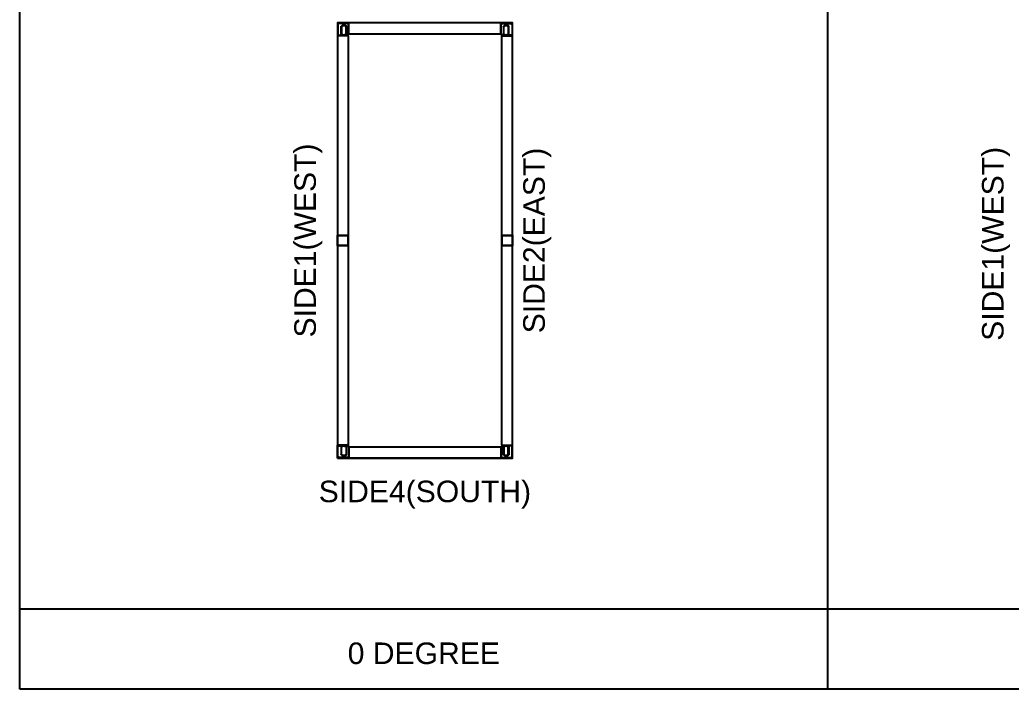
# Model space of a CAD drawing. Header units: millimetres. Extents: x 4133871 to 4440428, y -545651 to -495191.
# Drawn here: x 4408115 to 4419157, y -508120 to -500664 of the extents above; entities that cross this region are included whole.
import ezdxf
from ezdxf.enums import TextEntityAlignment as Align

# ---------------------------------------------------------------- set-up
doc = ezdxf.new("R2010")
doc.units = ezdxf.units.MM
doc.header["$LTSCALE"] = 60
doc.layers.add('C_TEXT_CONTAINER NO', color=7, linetype='Continuous')
doc.styles.add('Arial', font='arial.ttf')

msp = doc.modelspace()

# ---------------------------------------------------------------- linework, layer by layer
for p, q in [((4408114.5, -508120.2), (4408114.5, -497447.2)), ((4417114.5, -508120.2), (4417114.5, -498336.6)), ((4426114.5, -507230.7), (4408114.5, -507230.7)), ((4426114.5, -508120.2), (4408114.5, -508120.2))]:
    msp.add_line(p, q)
at = {"color": 3}
for p, q in [((4411651.3, -500698.9), (4411651.3, -500841.3)), ((4411780.9, -500818.9), (4411771.3, -500818.9)), ((4411771.3, -500841.3), (4411771.3, -500818.9)), ((4411771.3, -500841.3), (4411771.3, -505402.9)), ((4411780.9, -500818.9), (4413472.1, -500818.9)), ((4413472.1, -500818.9), (4413481.7, -500818.9)), ((4413481.7, -500841.3), (4413481.7, -500818.9)), ((4413481.7, -505402.9), (4413481.7, -500841.3)), ((4411651.3, -503016.9), (4411651.3, -503136.9)), ((4411651.3, -505545.3), (4411651.3, -505402.9)), ((4411651.3, -505545.3), (4411651.3, -505402.9)), ((4411771.3, -505402.9), (4411771.3, -505425.3)), ((4413481.7, -505402.9), (4413481.7, -505425.3)), ((4411651.3, -505545.3), (4411651.3, -505415.7)), ((4411780.9, -505425.3), (4411771.3, -505425.3)), ((4413472.1, -505425.3), (4411780.9, -505425.3)), ((4413472.1, -505425.3), (4413481.7, -505425.3)), ((4411651.3, -505545.3), (4411780.9, -505545.3)), ((4413601.7, -505545.3), (4411651.3, -505545.3)), ((4413601.7, -505545.3), (4413472.1, -505545.3))]:
    msp.add_line(p, q, dxfattribs=at)
at = {"color": 3, "linetype": 'Continuous'}
for p, q in [((4411656.1, -500715.3), (4411651.3, -500715.3)), ((4411656.1, -500703.7), (4411656.1, -500703.7)), ((4411656.1, -500703.7), (4411656.1, -500703.7)), ((4411656.1, -500715.3), (4411656.1, -500836.5)), ((4411667.7, -500703.7), (4411667.7, -500698.9)), ((4411776.1, -500703.7), (4411667.7, -500703.7)), ((4411692.3, -500825.3), (4411692.3, -500734.8)), ((4411697.1, -500737.5), (4411697.1, -500822.7)), ((4411747.9, -500822.7), (4411747.9, -500737.5)), ((4411752.7, -500734.8), (4411752.7, -500825.3)), ((4411776.1, -500698.9), (4411776.1, -500703.7)), ((4411780.9, -500703.7), (4411776.1, -500703.7)), ((4411776.1, -500818.9), (4411776.1, -500703.7)), ((4411780.9, -500818.9), (4411780.9, -500698.9)), ((4413472.1, -500818.9), (4413472.1, -500698.9)), ((4413472.1, -500703.7), (4413476.9, -500703.7)), ((4413476.9, -500698.9), (4413476.9, -500703.7)), ((4413476.9, -500818.9), (4413476.9, -500703.7)), ((4413476.9, -500703.7), (4413585.3, -500703.7)), ((4413500.3, -500734.8), (4413500.3, -500825.3)), ((4413505.1, -500822.7), (4413505.1, -500737.5)), ((4413555.9, -500737.5), (4413555.9, -500822.7)), ((4413560.7, -500825.3), (4413560.7, -500734.8)), ((4413585.3, -500703.7), (4413585.3, -500698.9)), ((4413596.9, -500703.7), (4413596.9, -500703.7)), ((4413596.9, -500703.7), (4413596.9, -500703.7)), ((4413596.9, -500715.3), (4413601.7, -500715.3)), ((4413596.9, -500715.3), (4413596.9, -500836.5)), ((4411656.1, -500836.5), (4411651.3, -500836.5)), ((4411771.3, -500841.3), (4411651.3, -500841.3)), ((4411656.1, -500841.3), (4411656.1, -500836.5)), ((4411656.1, -500836.5), (4411771.3, -500836.5)), ((4413596.9, -500836.5), (4413481.7, -500836.5)), ((4413481.7, -500841.3), (4413601.7, -500841.3)), ((4413596.9, -500841.3), (4413596.9, -500836.5)), ((4413596.9, -500836.5), (4413601.7, -500836.5)), ((4411771.3, -505402.9), (4411651.3, -505402.9)), ((4411656.1, -505407.7), (4411651.3, -505407.7)), ((4411656.1, -505402.9), (4411656.1, -505407.7)), ((4411656.1, -505407.7), (4411771.3, -505407.7)), ((4411656.1, -505528.9), (4411656.1, -505407.7)), ((4413481.7, -505402.9), (4413601.7, -505402.9)), ((4413596.9, -505407.7), (4413481.7, -505407.7)), ((4413596.9, -505402.9), (4413596.9, -505407.7)), ((4413596.9, -505407.7), (4413601.7, -505407.7)), ((4413596.9, -505528.9), (4413596.9, -505407.7)), ((4411692.3, -505418.8), (4411692.3, -505509.3)), ((4411697.1, -505506.7), (4411697.1, -505421.5)), ((4411747.9, -505421.5), (4411747.9, -505506.7)), ((4411752.7, -505509.3), (4411752.7, -505418.8)), ((4411776.1, -505425.3), (4411776.1, -505540.5)), ((4411780.9, -505425.3), (4411780.9, -505545.3)), ((4413472.1, -505425.3), (4413472.1, -505545.3)), ((4413476.9, -505425.3), (4413476.9, -505540.5)), ((4413500.3, -505509.3), (4413500.3, -505418.8)), ((4413505.1, -505421.5), (4413505.1, -505506.7)), ((4413555.9, -505506.7), (4413555.9, -505421.5)), ((4413560.7, -505418.8), (4413560.7, -505509.3)), ((4411656.1, -505528.9), (4411651.3, -505528.9)), ((4411656.1, -505540.5), (4411656.1, -505540.5)), ((4411656.1, -505540.5), (4411656.1, -505540.5)), ((4411667.7, -505540.5), (4411667.7, -505545.3)), ((4411776.1, -505540.5), (4411667.7, -505540.5)), ((4411776.1, -505545.3), (4411776.1, -505540.5)), ((4411780.9, -505540.5), (4411776.1, -505540.5)), ((4413472.1, -505540.5), (4413476.9, -505540.5)), ((4413476.9, -505545.3), (4413476.9, -505540.5)), ((4413476.9, -505540.5), (4413585.3, -505540.5)), ((4413585.3, -505540.5), (4413585.3, -505545.3)), ((4413596.9, -505528.9), (4413601.7, -505528.9)), ((4413596.9, -505540.5), (4413596.9, -505540.5)), ((4413596.9, -505540.5), (4413596.9, -505540.5))]:
    msp.add_line(p, q, dxfattribs=at)
at = {"color": 3}
for points in [[(4411651.3, -505545.3), (4413601.7, -505545.3), (4413601.7, -500698.9), (4411651.3, -500698.9)], [(4411651.3, -503182.1), (4411651.3, -503062.1), (4411771.3, -503062.1), (4411771.3, -503182.1)], [(4411656.1, -503177.3), (4411656.1, -503066.9), (4411766.5, -503066.9), (4411766.5, -503177.3)], [(4413481.7, -503182.1), (4413481.7, -503062.1), (4413601.7, -503062.1), (4413601.7, -503182.1)], [(4413486.5, -503177.3), (4413486.5, -503066.9), (4413596.9, -503066.9), (4413596.9, -503177.3)]]:
    msp.add_lwpolyline(points, close=True, dxfattribs=at)
at = {"color": 3, "linetype": 'Continuous'}
for centre, radius, start, end in [((4411667.7, -500715.3), 16.4, 90, 180), ((4411667.7, -500715.3), 11.6, 90, 180), ((4411722.5, -500780.1), 54.4, 56.27916, 123.72084), ((4411722.5, -500780.1), 49.6, 59.1964, 120.8036), ((4411776.1, -500703.7), 4.8, 0, 90), ((4413476.9, -500703.7), 4.8, 90, 180), ((4413530.5, -500780.1), 54.4, 56.27916, 123.72084), ((4413530.5, -500780.1), 49.6, 59.1964, 120.8036), ((4413585.3, -500715.3), 16.4, 0, 90), ((4413585.3, -500715.3), 11.6, 0, 90), ((4411656.1, -500836.5), 4.8, 180, 270), ((4411722.5, -500780.1), 54.4, 236.27916, 303.72084), ((4411722.5, -500780.1), 49.6, 239.1964, 300.8036), ((4413530.5, -500780.1), 54.4, 236.27916, 303.72084), ((4413530.5, -500780.1), 49.6, 239.1964, 300.8036), ((4413596.9, -500836.5), 4.8, 270, 0), ((4411656.1, -505407.7), 4.8, 90, 180), ((4411722.5, -505464.1), 54.4, 56.27916, 123.72084), ((4411722.5, -505464.1), 49.6, 59.1964, 120.8036), ((4413530.5, -505464.1), 54.4, 56.27916, 123.72084), ((4413530.5, -505464.1), 49.6, 59.1964, 120.8036), ((4413596.9, -505407.7), 4.8, 0, 90), ((4411722.5, -505464.1), 54.4, 236.27916, 303.72084), ((4411722.5, -505464.1), 49.6, 239.1964, 300.8036), ((4413530.5, -505464.1), 54.4, 236.27916, 303.72084), ((4413530.5, -505464.1), 49.6, 239.1964, 300.8036), ((4411667.7, -505528.9), 16.4, 180, 270), ((4411667.7, -505528.9), 11.6, 180, 270), ((4411776.1, -505540.5), 4.8, 270, 0), ((4413476.9, -505540.5), 4.8, 180, 270), ((4413585.3, -505528.9), 16.4, 270, 0), ((4413585.3, -505528.9), 11.6, 270, 0)]:
    msp.add_arc(centre, radius, start, end, dxfattribs=at)
for points, knots in [([(4411692.3, -500734.8), (4411692.3, -500734.8), (4411692.3, -500734.9), (4411692.3, -500734.9), (4411692.4, -500734.9), (4411692.5, -500734.9), (4411692.6, -500735), (4411692.6, -500735), (4411692.9, -500735.1), (4411693, -500735.2), (4411693.3, -500735.4), (4411693.4, -500735.5), (4411693.7, -500735.6), (4411693.7, -500735.6), (4411693.8, -500735.7), (4411693.9, -500735.7), (4411693.9, -500735.7), (4411694, -500735.8), (4411694.2, -500735.8), (4411694.3, -500735.9), (4411694.6, -500736.1), (4411694.7, -500736.1), (4411695, -500736.3), (4411695.1, -500736.4), (4411695.2, -500736.4), (4411695.3, -500736.5), (4411695.3, -500736.5), (4411695.4, -500736.5), (4411695.4, -500736.6), (4411695.5, -500736.6), (4411695.7, -500736.7), (4411695.8, -500736.7), (4411696, -500736.9), (4411696.1, -500736.9), (4411696.2, -500737), (4411696.2, -500737), (4411696.3, -500737), (4411696.3, -500737), (4411696.4, -500737.1), (4411696.4, -500737.1), (4411696.5, -500737.2), (4411696.6, -500737.2), (4411696.7, -500737.3), (4411696.8, -500737.3), (4411696.9, -500737.3), (4411696.9, -500737.4), (4411696.9, -500737.4), (4411696.9, -500737.4), (4411696.9, -500737.4), (4411697, -500737.4), (4411697, -500737.4), (4411697, -500737.4), (4411697.1, -500737.5), (4411697.1, -500737.5)], [0, 0, 0, 0, 0.0078196, 0.0078196, 0.0156393, 0.0312785, 0.0312785, 0.062557, 0.062557, 0.125114, 0.125114, 0.1876711, 0.1876711, 0.2189496, 0.2189496, 0.2345888, 0.2345888, 0.2502281, 0.2502281, 0.3127851, 0.3127851, 0.3753421, 0.3753421, 0.4378991, 0.4378991, 0.4535384, 0.4535384, 0.4691776, 0.4691776, 0.5004562, 0.5004562, 0.5630132, 0.5630132, 0.6255702, 0.6255702, 0.6412095, 0.6412095, 0.6568487, 0.6568487, 0.6881272, 0.6881272, 0.7506842, 0.7506842, 0.8132413, 0.8132413, 0.8288805, 0.8288805, 0.8445198, 0.8445198, 0.8757983, 0.8757983, 0.9383553, 1, 1, 1, 1]), ([(4411747.9, -500737.5), (4411747.9, -500737.5), (4411747.9, -500737.4), (4411747.9, -500737.4), (4411748, -500737.4), (4411748, -500737.4), (4411748, -500737.4), (4411748.1, -500737.4), (4411748.1, -500737.4), (4411748.1, -500737.3), (4411748.2, -500737.3), (4411748.2, -500737.3), (4411748.4, -500737.2), (4411748.4, -500737.2), (4411748.5, -500737.1), (4411748.6, -500737.1), (4411748.7, -500737), (4411748.7, -500737), (4411748.7, -500737), (4411748.7, -500737), (4411748.9, -500736.9), (4411749, -500736.9), (4411749.2, -500736.7), (4411749.3, -500736.7), (4411749.4, -500736.6), (4411749.5, -500736.6), (4411749.6, -500736.5), (4411749.6, -500736.5), (4411749.7, -500736.5), (4411749.7, -500736.4), (4411749.9, -500736.4), (4411750, -500736.3), (4411750.2, -500736.1), (4411750.4, -500736.1), (4411750.7, -500735.9), (4411750.8, -500735.8), (4411751, -500735.8), (4411751, -500735.7), (4411751.1, -500735.7), (4411751.1, -500735.7), (4411751.2, -500735.6), (4411751.3, -500735.6), (4411751.5, -500735.5), (4411751.6, -500735.4), (4411751.9, -500735.2), (4411752.1, -500735.1), (4411752.3, -500735), (4411752.4, -500735), (4411752.5, -500734.9), (4411752.5, -500734.9), (4411752.6, -500734.9), (4411752.6, -500734.9), (4411752.7, -500734.8), (4411752.7, -500734.8)], [0, 0, 0, 0, 0.0620604, 0.1245897, 0.1245897, 0.1558543, 0.1558543, 0.1714867, 0.1714867, 0.187119, 0.187119, 0.2496483, 0.2496483, 0.3121776, 0.3121776, 0.3434423, 0.3434423, 0.3590746, 0.3590746, 0.3747069, 0.3747069, 0.4372362, 0.4372362, 0.4997655, 0.4997655, 0.5310302, 0.5310302, 0.5466625, 0.5466625, 0.5622948, 0.5622948, 0.6248242, 0.6248242, 0.6873535, 0.6873535, 0.7498828, 0.7498828, 0.7655151, 0.7655151, 0.7811474, 0.7811474, 0.8124121, 0.8124121, 0.8749414, 0.8749414, 0.9374707, 0.9374707, 0.9687353, 0.9687353, 0.9843677, 0.9921838, 0.9921838, 1, 1, 1, 1]), ([(4413505.1, -500737.5), (4413505.1, -500737.5), (4413505, -500737.4), (4413505, -500737.4), (4413505, -500737.4), (4413504.9, -500737.4), (4413504.9, -500737.4), (4413504.9, -500737.4), (4413504.9, -500737.4), (4413504.9, -500737.3), (4413504.8, -500737.3), (4413504.7, -500737.3), (4413504.6, -500737.2), (4413504.5, -500737.2), (4413504.4, -500737.1), (4413504.4, -500737.1), (4413504.3, -500737), (4413504.3, -500737), (4413504.2, -500737), (4413504.2, -500737), (4413504.1, -500736.9), (4413504, -500736.9), (4413503.8, -500736.7), (4413503.7, -500736.7), (4413503.5, -500736.6), (4413503.4, -500736.6), (4413503.4, -500736.5), (4413503.3, -500736.5), (4413503.3, -500736.5), (4413503.2, -500736.4), (4413503.1, -500736.4), (4413503, -500736.3), (4413502.7, -500736.1), (4413502.6, -500736.1), (4413502.3, -500735.9), (4413502.2, -500735.8), (4413502, -500735.8), (4413501.9, -500735.7), (4413501.9, -500735.7), (4413501.8, -500735.7), (4413501.7, -500735.6), (4413501.7, -500735.6), (4413501.4, -500735.5), (4413501.3, -500735.4), (4413501, -500735.2), (4413500.9, -500735.1), (4413500.6, -500735), (4413500.6, -500735), (4413500.5, -500734.9), (4413500.4, -500734.9), (4413500.3, -500734.9), (4413500.3, -500734.9), (4413500.3, -500734.8), (4413500.3, -500734.8)], [0, 0, 0, 0, 0.0620604, 0.1245897, 0.1245897, 0.1558543, 0.1558543, 0.1714867, 0.1714867, 0.187119, 0.187119, 0.2496483, 0.2496483, 0.3121776, 0.3121776, 0.3434423, 0.3434423, 0.3590746, 0.3590746, 0.3747069, 0.3747069, 0.4372362, 0.4372362, 0.4997655, 0.4997655, 0.5310302, 0.5310302, 0.5466625, 0.5466625, 0.5622948, 0.5622948, 0.6248242, 0.6248242, 0.6873535, 0.6873535, 0.7498828, 0.7498828, 0.7655151, 0.7655151, 0.7811474, 0.7811474, 0.8124121, 0.8124121, 0.8749414, 0.8749414, 0.9374707, 0.9374707, 0.9687353, 0.9687353, 0.9843677, 0.9921838, 0.9921838, 1, 1, 1, 1]), ([(4413560.7, -500734.8), (4413560.7, -500734.8), (4413560.6, -500734.9), (4413560.6, -500734.9), (4413560.5, -500734.9), (4413560.5, -500734.9), (4413560.4, -500735), (4413560.3, -500735), (4413560.1, -500735.1), (4413559.9, -500735.2), (4413559.6, -500735.4), (4413559.5, -500735.5), (4413559.3, -500735.6), (4413559.2, -500735.6), (4413559.1, -500735.7), (4413559.1, -500735.7), (4413559, -500735.7), (4413559, -500735.8), (4413558.8, -500735.8), (4413558.7, -500735.9), (4413558.4, -500736.1), (4413558.2, -500736.1), (4413558, -500736.3), (4413557.9, -500736.4), (4413557.7, -500736.4), (4413557.7, -500736.5), (4413557.6, -500736.5), (4413557.6, -500736.5), (4413557.5, -500736.6), (4413557.4, -500736.6), (4413557.3, -500736.7), (4413557.2, -500736.7), (4413557, -500736.9), (4413556.9, -500736.9), (4413556.7, -500737), (4413556.7, -500737), (4413556.7, -500737), (4413556.7, -500737), (4413556.6, -500737.1), (4413556.5, -500737.1), (4413556.4, -500737.2), (4413556.4, -500737.2), (4413556.2, -500737.3), (4413556.2, -500737.3), (4413556.1, -500737.3), (4413556.1, -500737.4), (4413556.1, -500737.4), (4413556, -500737.4), (4413556, -500737.4), (4413556, -500737.4), (4413555.9, -500737.4), (4413555.9, -500737.4), (4413555.9, -500737.5), (4413555.9, -500737.5)], [0, 0, 0, 0, 0.0078196, 0.0078196, 0.0156393, 0.0312785, 0.0312785, 0.062557, 0.062557, 0.125114, 0.125114, 0.1876711, 0.1876711, 0.2189496, 0.2189496, 0.2345888, 0.2345888, 0.2502281, 0.2502281, 0.3127851, 0.3127851, 0.3753421, 0.3753421, 0.4378991, 0.4378991, 0.4535384, 0.4535384, 0.4691776, 0.4691776, 0.5004562, 0.5004562, 0.5630132, 0.5630132, 0.6255702, 0.6255702, 0.6412095, 0.6412095, 0.6568487, 0.6568487, 0.6881272, 0.6881272, 0.7506842, 0.7506842, 0.8132413, 0.8132413, 0.8288805, 0.8288805, 0.8445198, 0.8445198, 0.8757983, 0.8757983, 0.9383553, 1, 1, 1, 1]), ([(4411692.3, -500825.3), (4411692.3, -500825.3), (4411692.3, -500825.3), (4411692.3, -500825.3), (4411692.4, -500825.3), (4411692.5, -500825.2), (4411692.6, -500825.2), (4411692.6, -500825.1), (4411692.9, -500825), (4411693, -500824.9), (4411693.3, -500824.8), (4411693.4, -500824.7), (4411693.7, -500824.6), (4411693.7, -500824.5), (4411693.8, -500824.5), (4411693.9, -500824.5), (4411693.9, -500824.4), (4411694, -500824.4), (4411694.2, -500824.3), (4411694.3, -500824.2), (4411694.6, -500824.1), (4411694.7, -500824), (4411695, -500823.9), (4411695.1, -500823.8), (4411695.2, -500823.7), (4411695.3, -500823.7), (4411695.3, -500823.7), (4411695.4, -500823.6), (4411695.4, -500823.6), (4411695.5, -500823.6), (4411695.7, -500823.5), (4411695.8, -500823.4), (4411696, -500823.3), (4411696.1, -500823.2), (4411696.2, -500823.2), (4411696.2, -500823.2), (4411696.3, -500823.1), (4411696.3, -500823.1), (4411696.4, -500823.1), (4411696.4, -500823.1), (4411696.5, -500823), (4411696.6, -500823), (4411696.7, -500822.9), (4411696.8, -500822.8), (4411696.9, -500822.8), (4411696.9, -500822.8), (4411696.9, -500822.8), (4411696.9, -500822.8), (4411696.9, -500822.8), (4411697, -500822.7), (4411697, -500822.7), (4411697, -500822.7), (4411697.1, -500822.7), (4411697.1, -500822.7)], [0, 0, 0, 0, 0.0078196, 0.0078196, 0.0156393, 0.0312785, 0.0312785, 0.062557, 0.062557, 0.125114, 0.125114, 0.1876711, 0.1876711, 0.2189496, 0.2189496, 0.2345888, 0.2345888, 0.2502281, 0.2502281, 0.3127851, 0.3127851, 0.3753421, 0.3753421, 0.4378991, 0.4378991, 0.4535384, 0.4535384, 0.4691776, 0.4691776, 0.5004562, 0.5004562, 0.5630132, 0.5630132, 0.6255702, 0.6255702, 0.6412095, 0.6412095, 0.6568487, 0.6568487, 0.6881272, 0.6881272, 0.7506842, 0.7506842, 0.8132413, 0.8132413, 0.8288805, 0.8288805, 0.8445198, 0.8445198, 0.8757983, 0.8757983, 0.9383553, 1, 1, 1, 1]), ([(4411747.9, -500822.7), (4411747.9, -500822.7), (4411747.9, -500822.7), (4411747.9, -500822.7), (4411748, -500822.7), (4411748, -500822.8), (4411748, -500822.8), (4411748.1, -500822.8), (4411748.1, -500822.8), (4411748.1, -500822.8), (4411748.2, -500822.8), (4411748.2, -500822.9), (4411748.4, -500823), (4411748.4, -500823), (4411748.5, -500823.1), (4411748.6, -500823.1), (4411748.7, -500823.1), (4411748.7, -500823.1), (4411748.7, -500823.2), (4411748.7, -500823.2), (4411748.9, -500823.2), (4411749, -500823.3), (4411749.2, -500823.4), (4411749.3, -500823.5), (4411749.4, -500823.6), (4411749.5, -500823.6), (4411749.6, -500823.6), (4411749.6, -500823.7), (4411749.7, -500823.7), (4411749.7, -500823.7), (4411749.9, -500823.8), (4411750, -500823.9), (4411750.2, -500824), (4411750.4, -500824.1), (4411750.7, -500824.2), (4411750.8, -500824.3), (4411751, -500824.4), (4411751, -500824.4), (4411751.1, -500824.5), (4411751.1, -500824.5), (4411751.2, -500824.5), (4411751.3, -500824.6), (4411751.5, -500824.7), (4411751.6, -500824.8), (4411751.9, -500824.9), (4411752.1, -500825), (4411752.3, -500825.1), (4411752.4, -500825.2), (4411752.5, -500825.2), (4411752.5, -500825.3), (4411752.6, -500825.3), (4411752.6, -500825.3), (4411752.7, -500825.3), (4411752.7, -500825.3)], [0, 0, 0, 0, 0.0620604, 0.1245897, 0.1245897, 0.1558543, 0.1558543, 0.1714867, 0.1714867, 0.187119, 0.187119, 0.2496483, 0.2496483, 0.3121776, 0.3121776, 0.3434423, 0.3434423, 0.3590746, 0.3590746, 0.3747069, 0.3747069, 0.4372362, 0.4372362, 0.4997655, 0.4997655, 0.5310302, 0.5310302, 0.5466625, 0.5466625, 0.5622948, 0.5622948, 0.6248242, 0.6248242, 0.6873535, 0.6873535, 0.7498828, 0.7498828, 0.7655151, 0.7655151, 0.7811474, 0.7811474, 0.8124121, 0.8124121, 0.8749414, 0.8749414, 0.9374707, 0.9374707, 0.9687353, 0.9687353, 0.9843677, 0.9921838, 0.9921838, 1, 1, 1, 1]), ([(4413505.1, -500822.7), (4413505.1, -500822.7), (4413505, -500822.7), (4413505, -500822.7), (4413505, -500822.7), (4413504.9, -500822.8), (4413504.9, -500822.8), (4413504.9, -500822.8), (4413504.9, -500822.8), (4413504.9, -500822.8), (4413504.8, -500822.8), (4413504.7, -500822.9), (4413504.6, -500823), (4413504.5, -500823), (4413504.4, -500823.1), (4413504.4, -500823.1), (4413504.3, -500823.1), (4413504.3, -500823.1), (4413504.2, -500823.2), (4413504.2, -500823.2), (4413504.1, -500823.2), (4413504, -500823.3), (4413503.8, -500823.4), (4413503.7, -500823.5), (4413503.5, -500823.6), (4413503.4, -500823.6), (4413503.4, -500823.6), (4413503.3, -500823.7), (4413503.3, -500823.7), (4413503.2, -500823.7), (4413503.1, -500823.8), (4413503, -500823.9), (4413502.7, -500824), (4413502.6, -500824.1), (4413502.3, -500824.2), (4413502.2, -500824.3), (4413502, -500824.4), (4413501.9, -500824.4), (4413501.9, -500824.5), (4413501.8, -500824.5), (4413501.7, -500824.5), (4413501.7, -500824.6), (4413501.4, -500824.7), (4413501.3, -500824.8), (4413501, -500824.9), (4413500.9, -500825), (4413500.6, -500825.1), (4413500.6, -500825.2), (4413500.5, -500825.2), (4413500.4, -500825.3), (4413500.3, -500825.3), (4413500.3, -500825.3), (4413500.3, -500825.3), (4413500.3, -500825.3)], [0, 0, 0, 0, 0.0620604, 0.1245897, 0.1245897, 0.1558543, 0.1558543, 0.1714867, 0.1714867, 0.187119, 0.187119, 0.2496483, 0.2496483, 0.3121776, 0.3121776, 0.3434423, 0.3434423, 0.3590746, 0.3590746, 0.3747069, 0.3747069, 0.4372362, 0.4372362, 0.4997655, 0.4997655, 0.5310302, 0.5310302, 0.5466625, 0.5466625, 0.5622948, 0.5622948, 0.6248242, 0.6248242, 0.6873535, 0.6873535, 0.7498828, 0.7498828, 0.7655151, 0.7655151, 0.7811474, 0.7811474, 0.8124121, 0.8124121, 0.8749414, 0.8749414, 0.9374707, 0.9374707, 0.9687353, 0.9687353, 0.9843677, 0.9921838, 0.9921838, 1, 1, 1, 1]), ([(4413560.7, -500825.3), (4413560.7, -500825.3), (4413560.6, -500825.3), (4413560.6, -500825.3), (4413560.5, -500825.3), (4413560.5, -500825.2), (4413560.4, -500825.2), (4413560.3, -500825.1), (4413560.1, -500825), (4413559.9, -500824.9), (4413559.6, -500824.8), (4413559.5, -500824.7), (4413559.3, -500824.6), (4413559.2, -500824.5), (4413559.1, -500824.5), (4413559.1, -500824.5), (4413559, -500824.4), (4413559, -500824.4), (4413558.8, -500824.3), (4413558.7, -500824.2), (4413558.4, -500824.1), (4413558.2, -500824), (4413558, -500823.9), (4413557.9, -500823.8), (4413557.7, -500823.7), (4413557.7, -500823.7), (4413557.6, -500823.7), (4413557.6, -500823.6), (4413557.5, -500823.6), (4413557.4, -500823.6), (4413557.3, -500823.5), (4413557.2, -500823.4), (4413557, -500823.3), (4413556.9, -500823.2), (4413556.7, -500823.2), (4413556.7, -500823.2), (4413556.7, -500823.1), (4413556.7, -500823.1), (4413556.6, -500823.1), (4413556.5, -500823.1), (4413556.4, -500823), (4413556.4, -500823), (4413556.2, -500822.9), (4413556.2, -500822.8), (4413556.1, -500822.8), (4413556.1, -500822.8), (4413556.1, -500822.8), (4413556, -500822.8), (4413556, -500822.8), (4413556, -500822.7), (4413555.9, -500822.7), (4413555.9, -500822.7), (4413555.9, -500822.7), (4413555.9, -500822.7)], [0, 0, 0, 0, 0.0078196, 0.0078196, 0.0156393, 0.0312785, 0.0312785, 0.062557, 0.062557, 0.125114, 0.125114, 0.1876711, 0.1876711, 0.2189496, 0.2189496, 0.2345888, 0.2345888, 0.2502281, 0.2502281, 0.3127851, 0.3127851, 0.3753421, 0.3753421, 0.4378991, 0.4378991, 0.4535384, 0.4535384, 0.4691776, 0.4691776, 0.5004562, 0.5004562, 0.5630132, 0.5630132, 0.6255702, 0.6255702, 0.6412095, 0.6412095, 0.6568487, 0.6568487, 0.6881272, 0.6881272, 0.7506842, 0.7506842, 0.8132413, 0.8132413, 0.8288805, 0.8288805, 0.8445198, 0.8445198, 0.8757983, 0.8757983, 0.9383553, 1, 1, 1, 1]), ([(4411692.3, -505418.8), (4411692.3, -505418.8), (4411692.3, -505418.8), (4411692.3, -505418.9), (4411692.4, -505418.9), (4411692.5, -505418.9), (4411692.6, -505419), (4411692.6, -505419), (4411692.9, -505419.1), (4411693, -505419.2), (4411693.3, -505419.4), (4411693.4, -505419.5), (4411693.7, -505419.6), (4411693.7, -505419.6), (4411693.8, -505419.7), (4411693.9, -505419.7), (4411693.9, -505419.7), (4411694, -505419.8), (4411694.2, -505419.8), (4411694.3, -505419.9), (4411694.6, -505420.1), (4411694.7, -505420.1), (4411695, -505420.3), (4411695.1, -505420.4), (4411695.2, -505420.4), (4411695.3, -505420.5), (4411695.3, -505420.5), (4411695.4, -505420.5), (4411695.4, -505420.6), (4411695.5, -505420.6), (4411695.7, -505420.7), (4411695.8, -505420.7), (4411696, -505420.9), (4411696.1, -505420.9), (4411696.2, -505421), (4411696.2, -505421), (4411696.3, -505421), (4411696.3, -505421), (4411696.4, -505421.1), (4411696.4, -505421.1), (4411696.5, -505421.2), (4411696.6, -505421.2), (4411696.7, -505421.3), (4411696.8, -505421.3), (4411696.9, -505421.3), (4411696.9, -505421.4), (4411696.9, -505421.4), (4411696.9, -505421.4), (4411696.9, -505421.4), (4411697, -505421.4), (4411697, -505421.4), (4411697, -505421.4), (4411697.1, -505421.5), (4411697.1, -505421.5)], [0, 0, 0, 0, 0.0078196, 0.0078196, 0.0156393, 0.0312785, 0.0312785, 0.062557, 0.062557, 0.125114, 0.125114, 0.1876711, 0.1876711, 0.2189496, 0.2189496, 0.2345888, 0.2345888, 0.2502281, 0.2502281, 0.3127851, 0.3127851, 0.3753421, 0.3753421, 0.4378991, 0.4378991, 0.4535384, 0.4535384, 0.4691776, 0.4691776, 0.5004562, 0.5004562, 0.5630132, 0.5630132, 0.6255702, 0.6255702, 0.6412095, 0.6412095, 0.6568487, 0.6568487, 0.6881272, 0.6881272, 0.7506842, 0.7506842, 0.8132413, 0.8132413, 0.8288805, 0.8288805, 0.8445198, 0.8445198, 0.8757983, 0.8757983, 0.9383553, 1, 1, 1, 1]), ([(4411692.3, -505509.3), (4411692.3, -505509.3), (4411692.3, -505509.3), (4411692.3, -505509.3), (4411692.4, -505509.3), (4411692.5, -505509.2), (4411692.6, -505509.2), (4411692.6, -505509.1), (4411692.9, -505509), (4411693, -505508.9), (4411693.3, -505508.8), (4411693.4, -505508.7), (4411693.7, -505508.6), (4411693.7, -505508.5), (4411693.8, -505508.5), (4411693.9, -505508.5), (4411693.9, -505508.4), (4411694, -505508.4), (4411694.2, -505508.3), (4411694.3, -505508.2), (4411694.6, -505508.1), (4411694.7, -505508), (4411695, -505507.9), (4411695.1, -505507.8), (4411695.2, -505507.7), (4411695.3, -505507.7), (4411695.3, -505507.7), (4411695.4, -505507.6), (4411695.4, -505507.6), (4411695.5, -505507.6), (4411695.7, -505507.5), (4411695.8, -505507.4), (4411696, -505507.3), (4411696.1, -505507.2), (4411696.2, -505507.2), (4411696.2, -505507.2), (4411696.3, -505507.1), (4411696.3, -505507.1), (4411696.4, -505507.1), (4411696.4, -505507.1), (4411696.5, -505507), (4411696.6, -505507), (4411696.7, -505506.9), (4411696.8, -505506.8), (4411696.9, -505506.8), (4411696.9, -505506.8), (4411696.9, -505506.8), (4411696.9, -505506.8), (4411696.9, -505506.8), (4411697, -505506.7), (4411697, -505506.7), (4411697, -505506.7), (4411697.1, -505506.7), (4411697.1, -505506.7)], [0, 0, 0, 0, 0.0078196, 0.0078196, 0.0156393, 0.0312785, 0.0312785, 0.062557, 0.062557, 0.125114, 0.125114, 0.1876711, 0.1876711, 0.2189496, 0.2189496, 0.2345888, 0.2345888, 0.2502281, 0.2502281, 0.3127851, 0.3127851, 0.3753421, 0.3753421, 0.4378991, 0.4378991, 0.4535384, 0.4535384, 0.4691776, 0.4691776, 0.5004562, 0.5004562, 0.5630132, 0.5630132, 0.6255702, 0.6255702, 0.6412095, 0.6412095, 0.6568487, 0.6568487, 0.6881272, 0.6881272, 0.7506842, 0.7506842, 0.8132413, 0.8132413, 0.8288805, 0.8288805, 0.8445198, 0.8445198, 0.8757983, 0.8757983, 0.9383553, 1, 1, 1, 1]), ([(4411747.9, -505421.5), (4411747.9, -505421.5), (4411747.9, -505421.4), (4411747.9, -505421.4), (4411748, -505421.4), (4411748, -505421.4), (4411748, -505421.4), (4411748.1, -505421.4), (4411748.1, -505421.4), (4411748.1, -505421.3), (4411748.2, -505421.3), (4411748.2, -505421.3), (4411748.4, -505421.2), (4411748.4, -505421.2), (4411748.5, -505421.1), (4411748.6, -505421.1), (4411748.7, -505421), (4411748.7, -505421), (4411748.7, -505421), (4411748.7, -505421), (4411748.9, -505420.9), (4411749, -505420.9), (4411749.2, -505420.7), (4411749.3, -505420.7), (4411749.4, -505420.6), (4411749.5, -505420.6), (4411749.6, -505420.5), (4411749.6, -505420.5), (4411749.7, -505420.5), (4411749.7, -505420.4), (4411749.9, -505420.4), (4411750, -505420.3), (4411750.2, -505420.1), (4411750.4, -505420.1), (4411750.7, -505419.9), (4411750.8, -505419.8), (4411751, -505419.8), (4411751, -505419.7), (4411751.1, -505419.7), (4411751.1, -505419.7), (4411751.2, -505419.6), (4411751.3, -505419.6), (4411751.5, -505419.5), (4411751.6, -505419.4), (4411751.9, -505419.2), (4411752.1, -505419.1), (4411752.3, -505419), (4411752.4, -505419), (4411752.5, -505418.9), (4411752.5, -505418.9), (4411752.6, -505418.9), (4411752.6, -505418.8), (4411752.7, -505418.8), (4411752.7, -505418.8)], [0, 0, 0, 0, 0.0620604, 0.1245897, 0.1245897, 0.1558543, 0.1558543, 0.1714867, 0.1714867, 0.187119, 0.187119, 0.2496483, 0.2496483, 0.3121776, 0.3121776, 0.3434423, 0.3434423, 0.3590746, 0.3590746, 0.3747069, 0.3747069, 0.4372362, 0.4372362, 0.4997655, 0.4997655, 0.5310302, 0.5310302, 0.5466625, 0.5466625, 0.5622948, 0.5622948, 0.6248242, 0.6248242, 0.6873535, 0.6873535, 0.7498828, 0.7498828, 0.7655151, 0.7655151, 0.7811474, 0.7811474, 0.8124121, 0.8124121, 0.8749414, 0.8749414, 0.9374707, 0.9374707, 0.9687353, 0.9687353, 0.9843677, 0.9921838, 0.9921838, 1, 1, 1, 1]), ([(4411747.9, -505506.7), (4411747.9, -505506.7), (4411747.9, -505506.7), (4411747.9, -505506.7), (4411748, -505506.7), (4411748, -505506.8), (4411748, -505506.8), (4411748.1, -505506.8), (4411748.1, -505506.8), (4411748.1, -505506.8), (4411748.2, -505506.8), (4411748.2, -505506.9), (4411748.4, -505507), (4411748.4, -505507), (4411748.5, -505507.1), (4411748.6, -505507.1), (4411748.7, -505507.1), (4411748.7, -505507.1), (4411748.7, -505507.2), (4411748.7, -505507.2), (4411748.9, -505507.2), (4411749, -505507.3), (4411749.2, -505507.4), (4411749.3, -505507.5), (4411749.4, -505507.6), (4411749.5, -505507.6), (4411749.6, -505507.6), (4411749.6, -505507.7), (4411749.7, -505507.7), (4411749.7, -505507.7), (4411749.9, -505507.8), (4411750, -505507.9), (4411750.2, -505508), (4411750.4, -505508.1), (4411750.7, -505508.2), (4411750.8, -505508.3), (4411751, -505508.4), (4411751, -505508.4), (4411751.1, -505508.5), (4411751.1, -505508.5), (4411751.2, -505508.5), (4411751.3, -505508.6), (4411751.5, -505508.7), (4411751.6, -505508.8), (4411751.9, -505508.9), (4411752.1, -505509), (4411752.3, -505509.1), (4411752.4, -505509.2), (4411752.5, -505509.2), (4411752.5, -505509.3), (4411752.6, -505509.3), (4411752.6, -505509.3), (4411752.7, -505509.3), (4411752.7, -505509.3)], [0, 0, 0, 0, 0.0620604, 0.1245897, 0.1245897, 0.1558543, 0.1558543, 0.1714867, 0.1714867, 0.187119, 0.187119, 0.2496483, 0.2496483, 0.3121776, 0.3121776, 0.3434423, 0.3434423, 0.3590746, 0.3590746, 0.3747069, 0.3747069, 0.4372362, 0.4372362, 0.4997655, 0.4997655, 0.5310302, 0.5310302, 0.5466625, 0.5466625, 0.5622948, 0.5622948, 0.6248242, 0.6248242, 0.6873535, 0.6873535, 0.7498828, 0.7498828, 0.7655151, 0.7655151, 0.7811474, 0.7811474, 0.8124121, 0.8124121, 0.8749414, 0.8749414, 0.9374707, 0.9374707, 0.9687353, 0.9687353, 0.9843677, 0.9921838, 0.9921838, 1, 1, 1, 1]), ([(4413505.1, -505421.5), (4413505.1, -505421.5), (4413505, -505421.4), (4413505, -505421.4), (4413505, -505421.4), (4413504.9, -505421.4), (4413504.9, -505421.4), (4413504.9, -505421.4), (4413504.9, -505421.4), (4413504.9, -505421.3), (4413504.8, -505421.3), (4413504.7, -505421.3), (4413504.6, -505421.2), (4413504.5, -505421.2), (4413504.4, -505421.1), (4413504.4, -505421.1), (4413504.3, -505421), (4413504.3, -505421), (4413504.2, -505421), (4413504.2, -505421), (4413504.1, -505420.9), (4413504, -505420.9), (4413503.8, -505420.7), (4413503.7, -505420.7), (4413503.5, -505420.6), (4413503.4, -505420.6), (4413503.4, -505420.5), (4413503.3, -505420.5), (4413503.3, -505420.5), (4413503.2, -505420.4), (4413503.1, -505420.4), (4413503, -505420.3), (4413502.7, -505420.1), (4413502.6, -505420.1), (4413502.3, -505419.9), (4413502.2, -505419.8), (4413502, -505419.8), (4413501.9, -505419.7), (4413501.9, -505419.7), (4413501.8, -505419.7), (4413501.7, -505419.6), (4413501.7, -505419.6), (4413501.4, -505419.5), (4413501.3, -505419.4), (4413501, -505419.2), (4413500.9, -505419.1), (4413500.6, -505419), (4413500.6, -505419), (4413500.5, -505418.9), (4413500.4, -505418.9), (4413500.3, -505418.9), (4413500.3, -505418.8), (4413500.3, -505418.8), (4413500.3, -505418.8)], [0, 0, 0, 0, 0.0620604, 0.1245897, 0.1245897, 0.1558543, 0.1558543, 0.1714867, 0.1714867, 0.187119, 0.187119, 0.2496483, 0.2496483, 0.3121776, 0.3121776, 0.3434423, 0.3434423, 0.3590746, 0.3590746, 0.3747069, 0.3747069, 0.4372362, 0.4372362, 0.4997655, 0.4997655, 0.5310302, 0.5310302, 0.5466625, 0.5466625, 0.5622948, 0.5622948, 0.6248242, 0.6248242, 0.6873535, 0.6873535, 0.7498828, 0.7498828, 0.7655151, 0.7655151, 0.7811474, 0.7811474, 0.8124121, 0.8124121, 0.8749414, 0.8749414, 0.9374707, 0.9374707, 0.9687353, 0.9687353, 0.9843677, 0.9921838, 0.9921838, 1, 1, 1, 1]), ([(4413505.1, -505506.7), (4413505.1, -505506.7), (4413505, -505506.7), (4413505, -505506.7), (4413505, -505506.7), (4413504.9, -505506.8), (4413504.9, -505506.8), (4413504.9, -505506.8), (4413504.9, -505506.8), (4413504.9, -505506.8), (4413504.8, -505506.8), (4413504.7, -505506.9), (4413504.6, -505507), (4413504.5, -505507), (4413504.4, -505507.1), (4413504.4, -505507.1), (4413504.3, -505507.1), (4413504.3, -505507.1), (4413504.2, -505507.2), (4413504.2, -505507.2), (4413504.1, -505507.2), (4413504, -505507.3), (4413503.8, -505507.4), (4413503.7, -505507.5), (4413503.5, -505507.6), (4413503.4, -505507.6), (4413503.4, -505507.6), (4413503.3, -505507.7), (4413503.3, -505507.7), (4413503.2, -505507.7), (4413503.1, -505507.8), (4413503, -505507.9), (4413502.7, -505508), (4413502.6, -505508.1), (4413502.3, -505508.2), (4413502.2, -505508.3), (4413502, -505508.4), (4413501.9, -505508.4), (4413501.9, -505508.5), (4413501.8, -505508.5), (4413501.7, -505508.5), (4413501.7, -505508.6), (4413501.4, -505508.7), (4413501.3, -505508.8), (4413501, -505508.9), (4413500.9, -505509), (4413500.6, -505509.1), (4413500.6, -505509.2), (4413500.5, -505509.2), (4413500.4, -505509.3), (4413500.3, -505509.3), (4413500.3, -505509.3), (4413500.3, -505509.3), (4413500.3, -505509.3)], [0, 0, 0, 0, 0.0620604, 0.1245897, 0.1245897, 0.1558543, 0.1558543, 0.1714867, 0.1714867, 0.187119, 0.187119, 0.2496483, 0.2496483, 0.3121776, 0.3121776, 0.3434423, 0.3434423, 0.3590746, 0.3590746, 0.3747069, 0.3747069, 0.4372362, 0.4372362, 0.4997655, 0.4997655, 0.5310302, 0.5310302, 0.5466625, 0.5466625, 0.5622948, 0.5622948, 0.6248242, 0.6248242, 0.6873535, 0.6873535, 0.7498828, 0.7498828, 0.7655151, 0.7655151, 0.7811474, 0.7811474, 0.8124121, 0.8124121, 0.8749414, 0.8749414, 0.9374707, 0.9374707, 0.9687353, 0.9687353, 0.9843677, 0.9921838, 0.9921838, 1, 1, 1, 1]), ([(4413560.7, -505418.8), (4413560.7, -505418.8), (4413560.6, -505418.8), (4413560.6, -505418.9), (4413560.5, -505418.9), (4413560.5, -505418.9), (4413560.4, -505419), (4413560.3, -505419), (4413560.1, -505419.1), (4413559.9, -505419.2), (4413559.6, -505419.4), (4413559.5, -505419.5), (4413559.3, -505419.6), (4413559.2, -505419.6), (4413559.1, -505419.7), (4413559.1, -505419.7), (4413559, -505419.7), (4413559, -505419.8), (4413558.8, -505419.8), (4413558.7, -505419.9), (4413558.4, -505420.1), (4413558.2, -505420.1), (4413558, -505420.3), (4413557.9, -505420.4), (4413557.7, -505420.4), (4413557.7, -505420.5), (4413557.6, -505420.5), (4413557.6, -505420.5), (4413557.5, -505420.6), (4413557.4, -505420.6), (4413557.3, -505420.7), (4413557.2, -505420.7), (4413557, -505420.9), (4413556.9, -505420.9), (4413556.7, -505421), (4413556.7, -505421), (4413556.7, -505421), (4413556.7, -505421), (4413556.6, -505421.1), (4413556.5, -505421.1), (4413556.4, -505421.2), (4413556.4, -505421.2), (4413556.2, -505421.3), (4413556.2, -505421.3), (4413556.1, -505421.3), (4413556.1, -505421.4), (4413556.1, -505421.4), (4413556, -505421.4), (4413556, -505421.4), (4413556, -505421.4), (4413555.9, -505421.4), (4413555.9, -505421.4), (4413555.9, -505421.5), (4413555.9, -505421.5)], [0, 0, 0, 0, 0.0078196, 0.0078196, 0.0156393, 0.0312785, 0.0312785, 0.062557, 0.062557, 0.125114, 0.125114, 0.1876711, 0.1876711, 0.2189496, 0.2189496, 0.2345888, 0.2345888, 0.2502281, 0.2502281, 0.3127851, 0.3127851, 0.3753421, 0.3753421, 0.4378991, 0.4378991, 0.4535384, 0.4535384, 0.4691776, 0.4691776, 0.5004562, 0.5004562, 0.5630132, 0.5630132, 0.6255702, 0.6255702, 0.6412095, 0.6412095, 0.6568487, 0.6568487, 0.6881272, 0.6881272, 0.7506842, 0.7506842, 0.8132413, 0.8132413, 0.8288805, 0.8288805, 0.8445198, 0.8445198, 0.8757983, 0.8757983, 0.9383553, 1, 1, 1, 1]), ([(4413560.7, -505509.3), (4413560.7, -505509.3), (4413560.6, -505509.3), (4413560.6, -505509.3), (4413560.5, -505509.3), (4413560.5, -505509.2), (4413560.4, -505509.2), (4413560.3, -505509.1), (4413560.1, -505509), (4413559.9, -505508.9), (4413559.6, -505508.8), (4413559.5, -505508.7), (4413559.3, -505508.6), (4413559.2, -505508.5), (4413559.1, -505508.5), (4413559.1, -505508.5), (4413559, -505508.4), (4413559, -505508.4), (4413558.8, -505508.3), (4413558.7, -505508.2), (4413558.4, -505508.1), (4413558.2, -505508), (4413558, -505507.9), (4413557.9, -505507.8), (4413557.7, -505507.7), (4413557.7, -505507.7), (4413557.6, -505507.7), (4413557.6, -505507.6), (4413557.5, -505507.6), (4413557.4, -505507.6), (4413557.3, -505507.5), (4413557.2, -505507.4), (4413557, -505507.3), (4413556.9, -505507.2), (4413556.7, -505507.2), (4413556.7, -505507.2), (4413556.7, -505507.1), (4413556.7, -505507.1), (4413556.6, -505507.1), (4413556.5, -505507.1), (4413556.4, -505507), (4413556.4, -505507), (4413556.2, -505506.9), (4413556.2, -505506.8), (4413556.1, -505506.8), (4413556.1, -505506.8), (4413556.1, -505506.8), (4413556, -505506.8), (4413556, -505506.8), (4413556, -505506.7), (4413555.9, -505506.7), (4413555.9, -505506.7), (4413555.9, -505506.7), (4413555.9, -505506.7)], [0, 0, 0, 0, 0.0078196, 0.0078196, 0.0156393, 0.0312785, 0.0312785, 0.062557, 0.062557, 0.125114, 0.125114, 0.1876711, 0.1876711, 0.2189496, 0.2189496, 0.2345888, 0.2345888, 0.2502281, 0.2502281, 0.3127851, 0.3127851, 0.3753421, 0.3753421, 0.4378991, 0.4378991, 0.4535384, 0.4535384, 0.4691776, 0.4691776, 0.5004562, 0.5004562, 0.5630132, 0.5630132, 0.6255702, 0.6255702, 0.6412095, 0.6412095, 0.6568487, 0.6568487, 0.6881272, 0.6881272, 0.7506842, 0.7506842, 0.8132413, 0.8132413, 0.8288805, 0.8288805, 0.8445198, 0.8445198, 0.8757983, 0.8757983, 0.9383553, 1, 1, 1, 1])]:
    msp.add_open_spline(points, degree=3, knots=knots, dxfattribs=at)

# ---------------------------------------------------------------- texts
at = {"layer": 'C_TEXT_CONTAINER NO', "style": 'Arial'}
for s, p in [('SIDE1(WEST)', (4411292, -503122.1)), ('SIDE1(WEST)', (4418952, -503159.4)), ('SIDE2(EAST)', (4413842.3, -503122.1))]:
    msp.add_text(s, height=240, rotation=90, dxfattribs=at).set_placement(p, align=Align.MIDDLE_CENTER)
for s, p in [('SIDE4(SOUTH)', (4412626.5, -505917.3)), ('0 DEGREE', (4412614.5, -507720.2))]:
    msp.add_text(s, height=240, dxfattribs=at).set_placement(p, align=Align.MIDDLE_CENTER)

doc.saveas('drawing.dxf')
